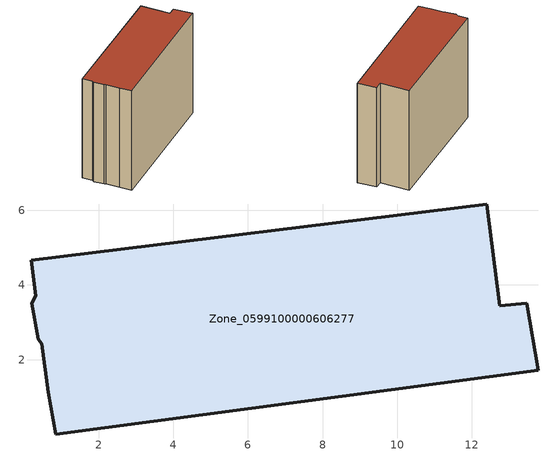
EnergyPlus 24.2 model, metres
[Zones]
Zone_0599100000606277
 floor ground (C_G): 0.65,1.13 0.48,2.43 0.39,2.55 0.21,3.51 0.31,3.71 0.19,4.66 12.4,6.17 12.75,3.45 13.47,3.51 13.78,1.71 0.85,0.01 z0
 wall outside (C_F): 13.78,1.71 13.47,3.51 12.75,3.45 12.4,6.17 0.19,4.66 0.31,3.71 0.21,3.51 0.39,2.55 0.48,2.43 0.65,1.13 0.85,0.01 13.78,1.71 z0:10.42
 roof outside (C_R): 0.85,0.01 13.78,1.71 13.47,3.51 12.75,3.45 12.4,6.17 0.19,4.66 0.31,3.71 0.21,3.51 0.39,2.55 0.48,2.43 0.65,1.13 z10.42
[BUILDING]
Pand.0599100000606277: North Axis=0; Terrain=City; Loads Convergence Tolerance Value=0.04; Temperature Convergence Tolerance Value=0.4; Solar Distribution=FullExterior; Maximum Number of Warmup Days=25; Minimum Number of Warmup Days=1
[Site:Location]
Rotterdam.The.Hague.AP_ZH_NLD Design_Conditions: Latitude=51.96; Longitude=4.45; Time Zone=1; Elevation=-4.5
[SITE:GROUNDTEMPERATURE:BUILDINGSURFACE]
18, 18, 18, 18, 18, 18, 18, 18, 18, 18, 18, 18
[MATERIAL] Thermal Absorptance=0.9; Solar Absorptance=0.7; Visible Absorptance=0.7
Name | Roughness | Thickness | Conductivity | Density | Specific Heat
G.TI.1946 | MediumSmooth | 0.15 | 1 | 540 | 1210
F.TI.1946 | Rough | 0.3 | 0.857143 | 1920 | 840
R.TI.1946 | MediumRough | 0.2 | 0.1 | 1500 | 1000
[CONSTRUCTION]
C_G: G.TI.1946
C_F: F.TI.1946
C_R: R.TI.1946
[ZONE]
Zone_0599100000606277: Type=1; Multiplier=1; Ceiling Height=Autocalculate; Volume=Autocalculate; Floor Area=autocalculate; Part of Total Floor Area=Yes
[ZONEINFILTRATION:DESIGNFLOWRATE]
Infil_Zone_0599100000606277: Zone or ZoneList or Space or SpaceList=Zone_0599100000606277; Schedule=AlwaysOn; Design Flow Rate Calculation Method=Flow/Area; Flow Rate per Floor Area=0.003; Constant Term Coefficient=1; Temperature Term Coefficient=0; Velocity Term Coefficient=0; Velocity Squared Term Coefficient=0
[HVACTEMPLATE:ZONE:IDEALLOADSAIRSYSTEM]
Zone_0599100000606277: Maximum Heating Supply Air Temperature=50; Minimum Cooling Supply Air Temperature=13; Maximum Heating Supply Air Humidity Ratio=0.0156; Minimum Cooling Supply Air Humidity Ratio=0.0077; Heating Limit=NoLimit; Cooling Limit=NoLimit; Dehumidification Control Type=ConstantSensibleHeatRatio; Cooling Sensible Heat Ratio=0.7; Dehumidification Setpoint=60; Humidification Control Type=None; Humidification Setpoint=30; Outdoor Air Method=None; Outdoor Air Flow Rate per Person=0.00944; Outdoor Air Flow Rate per Zone Floor Area=0; Outdoor Air Flow Rate per Zone=0; Demand Controlled Ventilation Type=None; Outdoor Air Economizer Type=NoEconomizer; Heat Recovery Type=None; Sensible Heat Recovery Effectiveness=0.7; Latent Heat Recovery Effectiveness=0.65
[ZONECONTROL:THERMOSTAT]
ThermostatControl_Zone_0599100000606277: Zone or ZoneList=Zone_0599100000606277; Control Type Schedule=DualSetpointControlType; Control 1=Thermostat_Zone_0599100000606277; Temperature Difference Between Cutout And Setpoint=0
[THERMOSTATSETPOINT:DUALSETPOINT]
Thermostat_Zone_0599100000606277: Heating Setpoint Temperature Schedule=HeatingSetpoint_Zone_0599100000606277; Cooling Setpoint Temperature Schedule=CoolingSetpoint_Zone_0599100000606277
[SCHEDULE:COMPACT]
HeatingSetpoint_Zone_0599100000606277: Through: 12/31, For: AllDays, Until: 24:00, 21
CoolingSetpoint_Zone_0599100000606277: Through: 12/31, For: AllDays, Until: 24:00, 24
DualSetpointControlType: Through: 12/31, For: AllDays, Until: 24:00, 4
AlwaysOn: Through: 12/31, For: AllDays, Until: 24:00, 1
